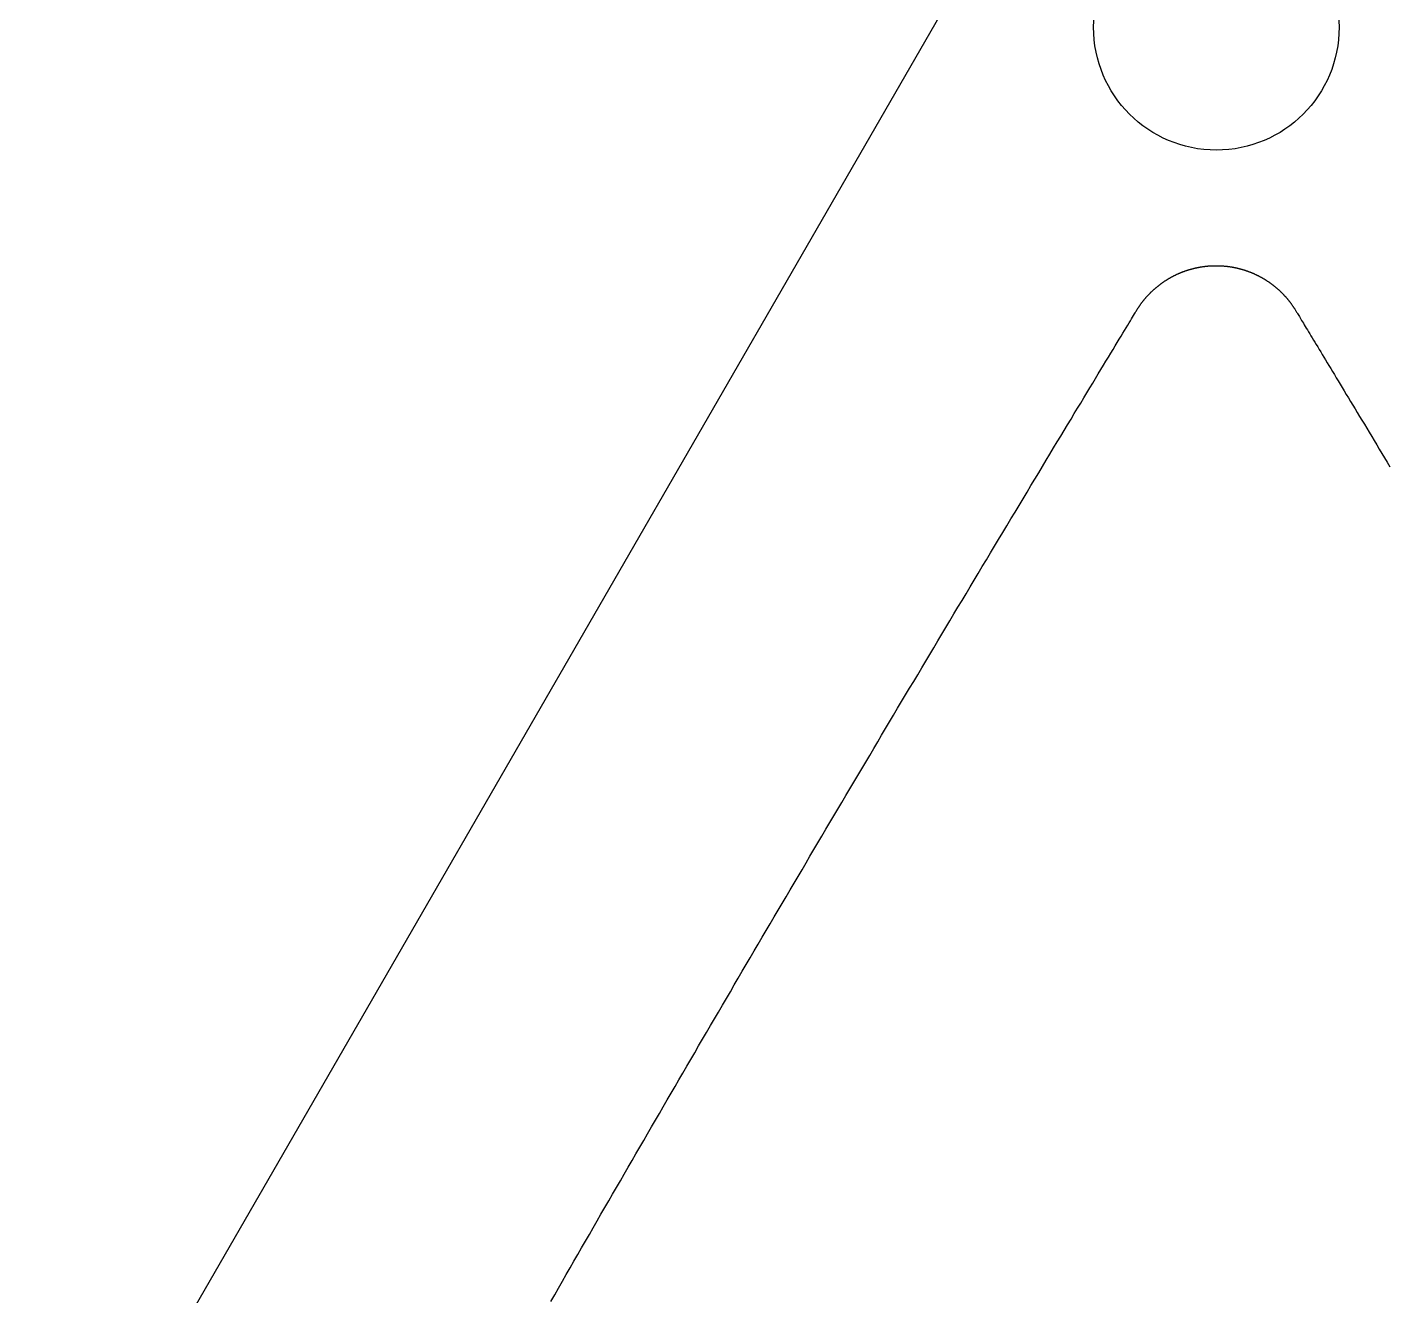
# Model space of a CAD drawing. Extents: x -3 to 136, y 0 to 121.
# Drawn here: x 18.81 to 35.45, y 45.25 to 60.73 of the extents above; entities that cross this region are included whole.
import ezdxf

# ---------------------------------------------------------------- set-up
doc = ezdxf.new("R2010")
doc.units = 0
doc.layers.get('0').update_dxf_attribs({"linetype": 'CONTINUOUS'})

msp = doc.modelspace()

# ---------------------------------------------------------------- linework, layer by layer
msp.add_lwpolyline([(69.26408, 119.9689, 0.57735027), (64.06792, 119.9689), (-2.59808, 4.5, 0.57735027), (0, 0), (133.332, 0, 0.57735027), (135.93008, 4.5)], format="xyb", close=True)
for points in [[(32.3564, 57.273, 0), (32.3591, 57.2775, 0), (32.3618, 57.282, 0), (32.3646, 57.2865, 0), (32.3673, 57.291, 0), (32.3701, 57.2954, 0), (32.3729, 57.2998, 0), (32.3757, 57.3042, 0), (32.3786, 57.3087, 0), (32.3815, 57.313, 0), (32.3843, 57.3174, 0), (32.3873, 57.3218, 0), (32.3902, 57.3261, 0), (32.3931, 57.3305, 0), (32.3961, 57.3348, 0), (32.3991, 57.3391, 0), (32.4021, 57.3434, 0), (32.4051, 57.3476, 0), (32.4081, 57.3519, 0), (32.4112, 57.3562, 0), (32.4143, 57.3604, 0), (32.4174, 57.3646, 0), (32.4205, 57.3688, 0), (32.4237, 57.373, 0), (32.4268, 57.3772, 0), (32.43, 57.3813, 0), (32.4332, 57.3855, 0), (32.4364, 57.3896, 0), (32.4397, 57.3937, 0), (32.4429, 57.3978, 0), (32.4462, 57.4019, 0), (32.4495, 57.406, 0), (32.4528, 57.41, 0), (32.4562, 57.4141, 0), (32.4595, 57.4181, 0), (32.4629, 57.4221, 0), (32.4663, 57.4261, 0), (32.4697, 57.4301, 0), (32.4731, 57.434, 0), (32.4766, 57.438, 0), (32.48, 57.4419, 0), (32.4835, 57.4458, 0), (32.487, 57.4497, 0), (32.4905, 57.4536, 0), (32.4941, 57.4575, 0), (32.4976, 57.4613, 0), (32.5012, 57.4652, 0), (32.5048, 57.469, 0), (32.5084, 57.4728, 0), (32.512, 57.4766, 0), (32.5157, 57.4803, 0), (32.5193, 57.4841, 0), (32.523, 57.4878, 0), (32.5267, 57.4915, 0), (32.5304, 57.4952, 0), (32.5342, 57.4989, 0), (32.5379, 57.5026, 0), (32.5417, 57.5062, 0), (32.5455, 57.5099, 0), (32.5493, 57.5135, 0), (32.5531, 57.5171, 0), (32.5569, 57.5206, 0), (32.5608, 57.5242, 0), (32.5647, 57.5277, 0), (32.5685, 57.5313, 0), (32.5724, 57.5348, 0), (32.5764, 57.5383, 0), (32.5803, 57.5417, 0), (32.5842, 57.5452, 0), (32.5882, 57.5486, 0), (32.5922, 57.552, 0), (32.5962, 57.5554, 0), (32.6002, 57.5588, 0), (32.6042, 57.5621, 0), (32.6082, 57.5655, 0), (32.6123, 57.5688, 0), (32.6164, 57.5721, 0), (32.6204, 57.5754, 0), (32.6245, 57.5786, 0), (32.6287, 57.5819, 0), (32.6328, 57.5851, 0), (32.6369, 57.5883, 0), (32.6411, 57.5915, 0), (32.6453, 57.5946, 0), (32.6495, 57.5978, 0), (32.6537, 57.6009, 0), (32.6579, 57.604, 0), (32.6621, 57.6071, 0), (32.6664, 57.6102, 0), (32.6706, 57.6132, 0), (32.6749, 57.6162, 0), (32.6792, 57.6192, 0), (32.6835, 57.6222, 0), (32.6878, 57.6252, 0), (32.6921, 57.6281, 0), (32.6965, 57.6311, 0), (32.7008, 57.634, 0), (32.7052, 57.6369, 0), (32.7096, 57.6397, 0), (32.714, 57.6426, 0), (32.7184, 57.6454, 0), (32.7228, 57.6482, 0), (32.7273, 57.651, 0), (32.7317, 57.6538, 0), (32.7362, 57.6565, 0), (32.7407, 57.6593, 0), (32.7452, 57.662, 0), (32.7497, 57.6647, 0), (32.7542, 57.6673, 0), (32.7587, 57.67, 0), (32.7633, 57.6726, 0), (32.7678, 57.6752, 0), (32.7724, 57.6778, 0), (32.777, 57.6803, 0), (32.7815, 57.6829, 0), (32.7861, 57.6854, 0), (32.7907, 57.6879, 0), (32.7954, 57.6904, 0), (32.8, 57.6928, 0), (32.8046, 57.6952, 0), (32.8093, 57.6976, 0), (32.814, 57.7, 0), (32.8186, 57.7024, 0), (32.8233, 57.7047, 0), (32.828, 57.7071, 0), (32.8327, 57.7094, 0), (32.8374, 57.7116, 0), (32.8421, 57.7139, 0), (32.8469, 57.7161, 0), (32.8516, 57.7183, 0), (32.8564, 57.7205, 0), (32.8611, 57.7227, 0), (32.8659, 57.7248, 0), (32.8707, 57.7269, 0), (32.8755, 57.729, 0), (32.8803, 57.7311, 0), (32.8851, 57.7332, 0), (32.8899, 57.7352, 0), (32.8947, 57.7372, 0), (32.8995, 57.7392, 0), (32.9044, 57.7412, 0), (32.9092, 57.7431, 0), (32.9141, 57.745, 0), (32.919, 57.7469, 0), (32.9238, 57.7488, 0), (32.9287, 57.7507, 0), (32.9336, 57.7525, 0), (32.9385, 57.7543, 0), (32.9434, 57.7561, 0), (32.9483, 57.7578, 0), (32.9533, 57.7596, 0), (32.9582, 57.7613, 0), (32.9631, 57.763, 0), (32.9681, 57.7647, 0), (32.973, 57.7663, 0), (32.978, 57.7679, 0), (32.983, 57.7695, 0), (32.988, 57.7711, 0), (32.9929, 57.7727, 0), (32.9979, 57.7742, 0), (33.0029, 57.7757, 0), (33.008, 57.7772, 0), (33.013, 57.7787, 0), (33.018, 57.7801, 0), (33.023, 57.7815, 0), (33.0281, 57.7829, 0), (33.0331, 57.7843, 0), (33.0381, 57.7857, 0), (33.0432, 57.787, 0), (33.0483, 57.7883, 0), (33.0533, 57.7896, 0), (33.0584, 57.7908, 0), (33.0635, 57.7921, 0), (33.0686, 57.7933, 0), (33.0737, 57.7945, 0), (33.0788, 57.7956, 0), (33.0839, 57.7968, 0), (33.089, 57.7979, 0), (33.0941, 57.799, 0), (33.0992, 57.8001, 0), (33.1044, 57.8011, 0), (33.1095, 57.8022, 0), (33.1146, 57.8032, 0), (33.1198, 57.8041, 0), (33.1249, 57.8051, 0), (33.1301, 57.806, 0), (33.1352, 57.8069, 0), (33.1404, 57.8078, 0), (33.1456, 57.8087, 0), (33.1507, 57.8095, 0), (33.1559, 57.8103, 0), (33.1611, 57.8111, 0), (33.1663, 57.8119, 0), (33.1715, 57.8126, 0), (33.1767, 57.8133, 0), (33.1819, 57.814, 0), (33.1871, 57.8147, 0), (33.1923, 57.8154, 0), (33.1975, 57.816, 0), (33.2027, 57.8166, 0), (33.2079, 57.8171, 0), (33.2131, 57.8177, 0), (33.2184, 57.8182, 0), (33.2236, 57.8187, 0), (33.2288, 57.8192, 0), (33.234, 57.8197, 0), (33.2392, 57.8201, 0), (33.2444, 57.8205, 0), (33.2497, 57.8209, 0), (33.2549, 57.8212, 0), (33.2601, 57.8216, 0), (33.2653, 57.8219, 0), (33.2706, 57.8222, 0), (33.2758, 57.8224, 0), (33.281, 57.8227, 0), (33.2862, 57.8229, 0), (33.2915, 57.8231, 0), (33.2967, 57.8232, 0), (33.3019, 57.8234, 0), (33.3071, 57.8235, 0), (33.3124, 57.8236, 0), (33.3176, 57.8236, 0), (33.3228, 57.8237, 0), (33.3281, 57.8237, 0), (33.3333, 57.8237, 0), (33.3385, 57.8237, 0), (33.3437, 57.8236, 0), (33.349, 57.8236, 0), (33.3542, 57.8235, 0), (33.3594, 57.8233, 0), (33.3646, 57.8232, 0), (33.3699, 57.823, 0), (33.3751, 57.8228, 0), (33.3803, 57.8226, 0), (33.3855, 57.8224, 0), (33.3907, 57.8221, 0), (33.3959, 57.8218, 0), (33.4012, 57.8215, 0), (33.4064, 57.8212, 0), (33.4116, 57.8208, 0), (33.4168, 57.8204, 0), (33.422, 57.82, 0), (33.4272, 57.8196, 0), (33.4324, 57.8191, 0), (33.4376, 57.8186, 0), (33.4428, 57.8181, 0), (33.448, 57.8176, 0), (33.4532, 57.817, 0), (33.4584, 57.8165, 0), (33.4636, 57.8159, 0), (33.4688, 57.8152, 0), (33.474, 57.8146, 0), (33.4792, 57.8139, 0), (33.4843, 57.8132, 0), (33.4895, 57.8125, 0), (33.4947, 57.8118, 0), (33.4999, 57.811, 0), (33.505, 57.8102, 0), (33.5102, 57.8094, 0), (33.5154, 57.8085, 0), (33.5205, 57.8077, 0), (33.5257, 57.8068, 0), (33.5308, 57.8059, 0), (33.536, 57.8049, 0), (33.5411, 57.804, 0), (33.5463, 57.803, 0), (33.5514, 57.802, 0), (33.5565, 57.801, 0), (33.5617, 57.7999, 0), (33.5668, 57.7988, 0), (33.5719, 57.7977, 0), (33.577, 57.7966, 0), (33.5821, 57.7955, 0), (33.5873, 57.7943, 0), (33.5924, 57.7931, 0), (33.5975, 57.7919, 0), (33.6026, 57.7906, 0), (33.6076, 57.7894, 0), (33.6127, 57.7881, 0), (33.6178, 57.7868, 0), (33.6229, 57.7854, 0), (33.628, 57.7841, 0), (33.633, 57.7827, 0), (33.6381, 57.7813, 0), (33.6431, 57.7798, 0), (33.6481, 57.7784, 0), (33.6532, 57.7769, 0), (33.6582, 57.7754, 0), (33.6632, 57.7739, 0), (33.6682, 57.7724, 0), (33.6732, 57.7708, 0), (33.6782, 57.7692, 0), (33.6832, 57.7676, 0), (33.6882, 57.766, 0), (33.6931, 57.7643, 0), (33.6981, 57.7626, 0), (33.703, 57.7609, 0), (33.708, 57.7592, 0), (33.7129, 57.7574, 0), (33.7178, 57.7557, 0), (33.7227, 57.7539, 0), (33.7276, 57.7521, 0), (33.7325, 57.7502, 0), (33.7374, 57.7484, 0), (33.7423, 57.7465, 0), (33.7472, 57.7446, 0), (33.752, 57.7427, 0), (33.7569, 57.7407, 0), (33.7617, 57.7387, 0), (33.7665, 57.7367, 0), (33.7714, 57.7347, 0), (33.7762, 57.7327, 0), (33.781, 57.7306, 0), (33.7858, 57.7285, 0), (33.7906, 57.7264, 0), (33.7953, 57.7243, 0), (33.8001, 57.7222, 0), (33.8048, 57.72, 0), (33.8096, 57.7178, 0), (33.8143, 57.7156, 0), (33.819, 57.7134, 0), (33.8238, 57.7111, 0), (33.8285, 57.7088, 0), (33.8331, 57.7065, 0), (33.8378, 57.7042, 0), (33.8425, 57.7019, 0), (33.8472, 57.6995, 0), (33.8518, 57.6971, 0), (33.8564, 57.6947, 0), (33.8611, 57.6923, 0), (33.8657, 57.6899, 0), (33.8703, 57.6874, 0), (33.8749, 57.6849, 0), (33.8795, 57.6824, 0), (33.884, 57.6798, 0), (33.8886, 57.6773, 0), (33.8931, 57.6747, 0), (33.8977, 57.6721, 0), (33.9022, 57.6695, 0), (33.9067, 57.6669, 0), (33.9112, 57.6642, 0), (33.9157, 57.6615, 0), (33.9202, 57.6588, 0), (33.9246, 57.6561, 0), (33.9291, 57.6533, 0), (33.9335, 57.6506, 0), (33.938, 57.6478, 0), (33.9424, 57.645, 0), (33.9468, 57.6422, 0), (33.9512, 57.6393, 0), (33.9556, 57.6364, 0), (33.9599, 57.6336, 0), (33.9643, 57.6306, 0), (33.9686, 57.6277, 0), (33.9729, 57.6248, 0), (33.9773, 57.6218, 0), (33.9816, 57.6188, 0), (33.9858, 57.6158, 0), (33.9901, 57.6128, 0), (33.9944, 57.6097, 0), (33.9986, 57.6066, 0), (34.0029, 57.6035, 0), (34.0071, 57.6004, 0), (34.0113, 57.5973, 0), (34.0155, 57.5941, 0), (34.0197, 57.591, 0), (34.0238, 57.5878, 0), (34.028, 57.5846, 0), (34.0321, 57.5813, 0), (34.0362, 57.5781, 0), (34.0403, 57.5748, 0), (34.0444, 57.5715, 0), (34.0485, 57.5682, 0), (34.0525, 57.5649, 0), (34.0566, 57.5616, 0), (34.0606, 57.5582, 0), (34.0646, 57.5549, 0), (34.0686, 57.5515, 0), (34.0725, 57.5481, 0), (34.0765, 57.5446, 0), (34.0804, 57.5412, 0), (34.0844, 57.5377, 0), (34.0883, 57.5342, 0), (34.0921, 57.5307, 0), (34.096, 57.5272, 0), (34.0999, 57.5237, 0), (34.1037, 57.5201, 0), (34.1075, 57.5166, 0), (34.1113, 57.513, 0), (34.1151, 57.5094, 0), (34.1189, 57.5058, 0), (34.1226, 57.5021, 0), (34.1264, 57.4985, 0), (34.1301, 57.4948, 0), (34.1338, 57.4911, 0), (34.1375, 57.4874, 0), (34.1412, 57.4837, 0), (34.1448, 57.4799, 0), (34.1484, 57.4762, 0), (34.152, 57.4724, 0), (34.1556, 57.4686, 0), (34.1592, 57.4648, 0), (34.1628, 57.461, 0), (34.1663, 57.4572, 0), (34.1699, 57.4533, 0), (34.1734, 57.4494, 0), (34.1768, 57.4456, 0), (34.1803, 57.4417, 0), (34.1838, 57.4377, 0), (34.1872, 57.4338, 0), (34.1906, 57.4299, 0), (34.194, 57.4259, 0), (34.1974, 57.4219, 0), (34.2008, 57.4179, 0), (34.2041, 57.4139, 0), (34.2074, 57.4099, 0), (34.2107, 57.4058, 0), (34.214, 57.4018, 0), (34.2173, 57.3977, 0), (34.2205, 57.3936, 0), (34.2238, 57.3895, 0), (34.227, 57.3854, 0), (34.2302, 57.3812, 0), (34.2334, 57.3771, 0), (34.2365, 57.3729, 0), (34.2397, 57.3687, 0), (34.2428, 57.3645, 0), (34.2459, 57.3603, 0), (34.2489, 57.3561, 0), (34.252, 57.3518, 0), (34.255, 57.3476, 0), (34.2581, 57.3433, 0), (34.2611, 57.339, 0), (34.264, 57.3347, 0), (34.267, 57.3304, 0), (34.27, 57.3261, 0), (34.2729, 57.3218, 0), (34.2758, 57.3174, 0), (34.2787, 57.313, 0), (34.2815, 57.3086, 0), (34.2844, 57.3042, 0), (34.2872, 57.2998, 0), (34.29, 57.2954, 0), (34.2928, 57.291, 0), (34.2955, 57.2865, 0), (34.2983, 57.282, 0), (34.301, 57.2775, 0), (34.3037, 57.273, 0)], [(25.2028, 45.1775, 0), (25.2498, 45.2593, 0), (25.2968, 45.3412, 0), (25.3439, 45.423, 0), (25.3909, 45.5048, 0), (25.438, 45.5867, 0), (25.4851, 45.6685, 0), (25.5323, 45.7504, 0), (25.5794, 45.8322, 0), (25.6266, 45.9141, 0), (25.6738, 45.996, 0), (25.721, 46.0778, 0), (25.7683, 46.1597, 0), (25.8156, 46.2416, 0), (25.8629, 46.3235, 0), (25.9102, 46.4055, 0), (25.9576, 46.4874, 0), (26.005, 46.5694, 0), (26.0524, 46.6514, 0), (26.0999, 46.7334, 0), (26.1474, 46.8154, 0), (26.1949, 46.8974, 0), (26.2425, 46.9795, 0), (26.2901, 47.0616, 0), (26.3377, 47.1437, 0), (26.3854, 47.2258, 0), (26.4331, 47.308, 0), (26.4808, 47.3902, 0), (26.5286, 47.4724, 0), (26.5764, 47.5547, 0), (26.6243, 47.637, 0), (26.6722, 47.7193, 0), (26.7201, 47.8017, 0), (26.7681, 47.8841, 0), (26.8161, 47.9665, 0), (26.8642, 48.049, 0), (26.9123, 48.1315, 0), (26.9604, 48.214, 0), (27.0086, 48.2966, 0), (27.0569, 48.3792, 0), (27.1052, 48.4619, 0), (27.1535, 48.5447, 0), (27.2019, 48.6274, 0), (27.2503, 48.7103, 0), (27.2988, 48.7931, 0), (27.3473, 48.8761, 0), (27.3959, 48.959, 0), (27.4446, 49.0421, 0), (27.4933, 49.1251, 0), (27.542, 49.2083, 0), (27.5908, 49.2914, 0), (27.6395, 49.3745, 0), (27.6882, 49.4575, 0), (27.7369, 49.5404, 0), (27.7856, 49.6233, 0), (27.8343, 49.7061, 0), (27.8829, 49.7888, 0), (27.9316, 49.8715, 0), (27.9802, 49.9542, 0), (28.0288, 50.0368, 0), (28.0774, 50.1193, 0), (28.126, 50.2018, 0), (28.1746, 50.2842, 0), (28.2232, 50.3666, 0), (28.2718, 50.449, 0), (28.3204, 50.5313, 0), (28.3689, 50.6136, 0), (28.4175, 50.6958, 0), (28.4661, 50.7781, 0), (28.5147, 50.8602, 0), (28.5633, 50.9424, 0), (28.6119, 51.0245, 0), (28.6604, 51.1067, 0), (28.709, 51.1887, 0), (28.7577, 51.2708, 0), (28.8063, 51.3529, 0), (28.8549, 51.4349, 0), (28.9035, 51.517, 0), (28.9522, 51.599, 0), (29.0009, 51.681, 0), (29.0495, 51.763, 0), (29.0983, 51.845, 0), (29.147, 51.9271, 0), (29.1957, 52.0091, 0), (29.2445, 52.0911, 0), (29.2933, 52.1731, 0), (29.3421, 52.2552, 0), (29.3909, 52.3372, 0), (29.4398, 52.4193, 0), (29.4886, 52.5014, 0), (29.5376, 52.5835, 0), (29.5865, 52.6656, 0), (29.6355, 52.7477, 0), (29.6845, 52.8299, 0), (29.7335, 52.9121, 0), (29.7826, 52.9943, 0), (29.8317, 53.0766, 0), (29.8809, 53.1589, 0), (29.9301, 53.2412, 0), (29.9793, 53.3236, 0), (30.0286, 53.406, 0), (30.0779, 53.4884, 0), (30.1273, 53.5709, 0), (30.1767, 53.6535, 0), (30.2261, 53.7361, 0), (30.2756, 53.8187, 0), (30.3252, 53.9014, 0), (30.3748, 53.9842, 0), (30.4244, 54.067, 0), (30.4741, 54.1499, 0), (30.5239, 54.2329, 0), (30.5737, 54.3159, 0), (30.6236, 54.399, 0), (30.6735, 54.4821, 0), (30.7235, 54.5654, 0), (30.7736, 54.6487, 0), (30.8237, 54.732, 0), (30.8736, 54.8151, 0), (30.9231, 54.8974, 0), (30.9722, 54.9789, 0), (31.0207, 55.0596, 0), (31.0687, 55.1394, 0), (31.1162, 55.2183, 0), (31.1632, 55.2963, 0), (31.2096, 55.3733, 0), (31.2553, 55.4492, 0), (31.3005, 55.5242, 0), (31.3451, 55.5981, 0), (31.3889, 55.6709, 0), (31.4322, 55.7425, 0), (31.4747, 55.813, 0), (31.5165, 55.8823, 0), (31.5575, 55.9504, 0), (31.5978, 56.0171, 0), (31.6373, 56.0826, 0), (31.6761, 56.1467, 0), (31.7139, 56.2095, 0), (31.751, 56.2708, 0), (31.7872, 56.3307, 0), (31.8225, 56.3892, 0), (31.8569, 56.4461, 0), (31.8904, 56.5015, 0), (31.9229, 56.5553, 0), (31.9544, 56.6075, 0), (31.985, 56.6581, 0), (32.0146, 56.707, 0), (32.0431, 56.7542, 0), (32.0706, 56.7996, 0), (32.097, 56.8433, 0), (32.1223, 56.8852, 0), (32.1464, 56.9252, 0), (32.1695, 56.9633, 0), (32.1914, 56.9996, 0), (32.2121, 57.0338, 0), (32.2317, 57.0662, 0), (32.25, 57.0964, 0), (32.267, 57.1247, 0), (32.2828, 57.1509, 0), (32.2974, 57.1749, 0), (32.3106, 57.1968, 0), (32.3225, 57.2166, 0), (32.333, 57.2341, 0), (32.3422, 57.2494, 0), (32.35, 57.2624, 0), (32.3564, 57.273, 0)], [(34.3037, 57.273, 0), (34.308, 57.2658, 0), (34.313, 57.2575, 0), (34.3186, 57.2482, 0), (34.3248, 57.2379, 0), (34.3316, 57.2266, 0), (34.339, 57.2144, 0), (34.347, 57.2011, 0), (34.3556, 57.1868, 0), (34.3648, 57.1716, 0), (34.3746, 57.1554, 0), (34.3849, 57.1382, 0), (34.3959, 57.1201, 0), (34.4074, 57.1011, 0), (34.4195, 57.0811, 0), (34.4322, 57.0601, 0), (34.4454, 57.0383, 0), (34.4592, 57.0155, 0), (34.4735, 56.9918, 0), (34.4884, 56.9672, 0), (34.5038, 56.9417, 0), (34.5198, 56.9153, 0), (34.5363, 56.888, 0), (34.5534, 56.8598, 0), (34.571, 56.8307, 0), (34.5891, 56.8008, 0), (34.6077, 56.77, 0), (34.6268, 56.7384, 0), (34.6465, 56.7059, 0), (34.6666, 56.6725, 0), (34.6873, 56.6384, 0), (34.7085, 56.6033, 0), (34.7302, 56.5675, 0), (34.7523, 56.5309, 0), (34.775, 56.4934, 0), (34.7981, 56.4551, 0), (34.8217, 56.4161, 0), (34.8458, 56.3762, 0), (34.8703, 56.3356, 0), (34.8954, 56.2941, 0), (34.9209, 56.2519, 0), (34.9468, 56.209, 0), (34.9732, 56.1653, 0), (35.0001, 56.1208, 0), (35.0274, 56.0756, 0), (35.0551, 56.0296, 0), (35.0833, 55.9829, 0), (35.1119, 55.9355, 0), (35.1409, 55.8874, 0), (35.1704, 55.8385, 0), (35.2003, 55.7889, 0), (35.2306, 55.7387, 0), (35.2613, 55.6877, 0), (35.2925, 55.6361, 0), (35.324, 55.5837, 0), (35.3559, 55.5307, 0), (35.3883, 55.4771, 0), (35.421, 55.4227, 0), (35.4541, 55.3678, 0)]]:
    msp.add_polyline3d(points)
msp.add_circle((33.333, 60.73445), 1.5)

doc.saveas('drawing.dxf')
